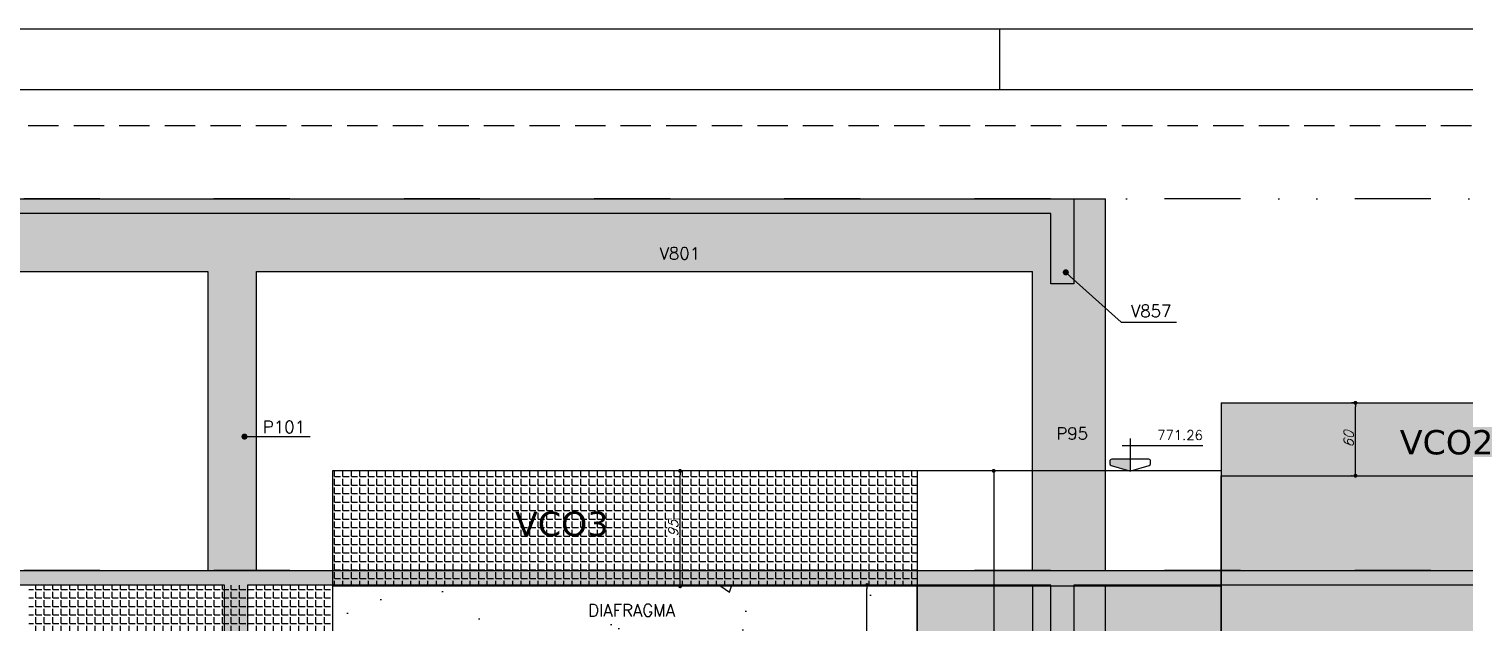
# Model space of a CAD drawing. Header units: millimetres. Extents: x 0 to 8720, y 0 to 4500.
# Drawn here: x 4221 to 5402, y 4011 to 4500 of the extents above; entities that cross this region are included whole.
import ezdxf
from ezdxf import colors
from ezdxf.entities.mleader import LeaderData, LeaderLine
from ezdxf.enums import TextEntityAlignment as Align
from ezdxf.math import Vec2, Vec3

# ---------------------------------------------------------------- set-up
doc = ezdxf.new("R2010")
doc.units = ezdxf.units.MM
doc.header["$LTSCALE"] = 50
doc.linetypes.add('DASHED', pattern=[0.75, 0.5, -0.25])
doc.linetypes.add('DIVIDE2', pattern=[0.625, 0.25, -0.125, 0, -0.125, 0, -0.125])
doc.layers.add('A-WALL-IDEN', color=4, linetype='Continuous', lineweight=9)
for name, color, linetype in [('F-AUX', 2, 'Continuous'), ('F-AUX-RED', 1, 'Continuous'), ('F-CORTE', 4, 'Continuous'), ('F-COTAS', 106, 'Continuous'), ('F-CPC', 1, 'DASHED'), ('F-EIXOS-DET', 1, 'Continuous'), ('F-FUNDAÇÃO-VISTA', 253, 'Continuous'), ('F-MARGEM', 1, 'Continuous'), ('F-MURETA OBRA', 4, 'Continuous'), ('F-NÍVEL-VISTA', 2, 'Continuous'), ('F-PERFIL VISTA', 252, 'Continuous'), ('F-SOLIDO-CORTE', 71, 'Continuous'), ('F-TEXTO', 6, 'Continuous'), ('F-TEXTO-YELLOW', 2, 'Continuous'), ('F-VISTA', 2, 'Continuous'), ('F-VISTA SÓLIDO', 254, 'Continuous')]:
    doc.layers.add(name, color=color, linetype=linetype)
doc.styles.add('CP-TEXT-INCL', font='simplex.shx', dxfattribs={"oblique": 20})
doc.styles.add('MCP', font='simplex.shx')
doc.styles.get("Standard").update_dxf_attribs({"font": 'txt.shx'})
doc.styles.add('Verdana_3', font='verdana.ttf', dxfattribs={"height": 20})
doc.dimstyles.new('CP-COTAS-50', dxfattribs={"dimscale": 0.64, "dimtxt": 12.5, "dimasz": 5, "dimexe": 5, "dimexo": 5, "dimgap": 2.5, "dimtad": 1, "dimdec": 1, "dimdsep": 46, "dimtxsty": 'CP-TEXT-INCL', "dimblk1": 'DOT', "dimblk2": 'DOT', "dimsah": 1, "dimcen": 9, "dimclrd": 256, "dimclre": 256, "dimclrt": 256, "dimadec": 0, "dimazin": 0, "dimtfac": 1, "dimtdec": 1, "dimtmove": 2, "dimatfit": 3, "dimldrblk": 'DOT', "dimfxl": 5, "dimtolj": 1, "dimarcsym": 0})

# ---------------------------------------------------------------- blocks, each defined once
blk = doc.blocks.new('_DOT')
at = {"color": 0, "linetype": 'ByBlock'}
blk.add_line((-0.5, 0), (-1, 0), dxfattribs=at)
at = {"color": 0, "linetype": 'ByBlock', "const_width": 0.5}
blk.add_lwpolyline([(-0.25, 0, 1), (0.25, 0, 1)], format="xyb", close=True, dxfattribs=at)
blk = doc.blocks.new('A0-3L_900')
at = {"layer": 'F-MARGEM', "color": 2}
blk.add_line((100.4, 90), (100.4, 89), dxfattribs=at)
blk.add_lwpolyline([(0, 0), (0, 90), (174.4, 90), (174.4, 0)], close=True, dxfattribs=at)
at = {"layer": 'F-MARGEM', "color": 7}
blk.add_lwpolyline([(2.5, 89), (173.4, 89), (173.4, 1), (2.5, 1)], close=True, dxfattribs=at)
blk = doc.blocks.new('*D141')
at = {"layer": 'F-COTAS', "lineweight": -2, "transparency": 16777216}
blk.add_line((4911, 3517.2), (4911, 4038.8), dxfattribs=at)
at = {"layer": 'F-COTAS', "lineweight": -2, "transparency": 16777216, "xscale": 3.2, "yscale": 3.2, "zscale": 3.2}
for p, rotation in [((4911, 4042), 90), ((4911, 3514), 270)]:
    blk.add_blockref('_DOT', p, dxfattribs=dict(at, rotation=rotation))
at = {"layer": 'F-COTAS', "transparency": 16777216, "insert": (4905.4, 3778), "char_height": 8, "attachment_point": 5, "rotation": 90, "style": 'CP-TEXT-INCL'}
blk.add_mtext('\\A1;528', dxfattribs=at)
blk = doc.blocks.new('Nível - Vista')
at = {"layer": 'F-NÍVEL-VISTA'}
blk.add_hatch(color=71, dxfattribs=at).paths.add_polyline_path([(0, 0.238), (-0.38, 0.238, 0.414214), (-0.42, 0.198), (-0.42, 0.148, 0.331206), (-0.391, 0.11), (-0.011, 0.002, 0.072993), (0, 0)])
at = {"layer": 'F-NÍVEL-VISTA', "color": 2}
for p, q in [((0, 0.67), (0, 0)), ((-0.168, 0.521), (1.493, 0.521))]:
    blk.add_line(p, q, dxfattribs=at)
blk.add_lwpolyline([(-0.011, 0.002, 0.146769), (0.011, 0.002), (0.391, 0.11, 0.331206), (0.42, 0.148), (0.42, 0.198, 0.414214), (0.38, 0.238), (-0.38, 0.238, 0.414214), (-0.42, 0.198), (-0.42, 0.148, 0.331206), (-0.391, 0.11), (-0.011, 0.002, 0.146769), (0.011, 0.002)], format="xyb", dxfattribs=at)
at = {"layer": 'F-TEXTO', "color": 3, "style": 'MCP'}
for tag, p in [('NÍVEL', (1.026, 0.636)), ('NÍVEL_DETALHE', (1.02, 0.186))]:
    blk.add_attdef(tag, text='', height=0.2, dxfattribs=at).set_placement(p, align=Align.CENTER)
blk = doc.blocks.new('*D265')
at = {"layer": 'F-MURETA OBRA', "lineweight": -2, "transparency": 16777216}
for p, q in [((4758, 4136), (4754, 4136)), ((4757.2, 4044.2), (4757.2, 4132.8)), ((4758, 4041), (4754, 4041))]:
    blk.add_line(p, q, dxfattribs=at)
at = {"layer": 'F-MURETA OBRA', "lineweight": -2, "transparency": 16777216, "xscale": 3.2, "yscale": 3.2, "zscale": 3.2}
for p, rotation in [((4757.2, 4136), 90), ((4757.2, 4041), 270)]:
    blk.add_blockref('_DOT', p, dxfattribs=dict(at, rotation=rotation))
at = {"layer": 'F-MURETA OBRA', "transparency": 16777216, "insert": (4751.6, 4088.5), "char_height": 8, "attachment_point": 5, "rotation": 90, "style": 'CP-TEXT-INCL', "bg_fill": 3, "box_fill_scale": 1.1, "bg_fill_color": 257, "bg_fill_transparency": 0}
blk.add_mtext('\\A1;95', dxfattribs=at)
blk = doc.blocks.new('*D266')
at = {"layer": 'F-MURETA OBRA', "lineweight": -2, "transparency": 16777216}
for p, q in [((5314.6, 4192), (5309.7, 4192)), ((5312.9, 4135.2), (5312.9, 4188.8)), ((5310.3, 4132), (5309.7, 4132))]:
    blk.add_line(p, q, dxfattribs=at)
at = {"layer": 'F-MURETA OBRA', "lineweight": -2, "transparency": 16777216, "xscale": 3.2, "yscale": 3.2, "zscale": 3.2}
for p, rotation in [((5312.9, 4192), 90), ((5312.9, 4132), 270)]:
    blk.add_blockref('_DOT', p, dxfattribs=dict(at, rotation=rotation))
at = {"layer": 'F-MURETA OBRA', "transparency": 16777216, "insert": (5307.3, 4162), "char_height": 8, "attachment_point": 5, "rotation": 90, "style": 'CP-TEXT-INCL', "bg_fill": 3, "box_fill_scale": 1.1, "bg_fill_color": 257, "bg_fill_transparency": 0}
blk.add_mtext('\\A1;60', dxfattribs=at)
blk = doc.blocks.new('*D315')
at = {"layer": 'F-COTAS', "lineweight": -2}
for p, q in [((5017, 4136), (5012.1, 4136)), ((5015.3, 4132.8), (5015.3, 3220.2)), ((5016.1, 3217), (5012.1, 3217))]:
    blk.add_line(p, q, dxfattribs=at)
at = {"layer": 'F-COTAS', "lineweight": -2, "xscale": 3.2, "yscale": 3.2, "zscale": 3.2}
for p, rotation in [((5015.3, 4136), 90), ((5015.3, 3217), 270)]:
    blk.add_blockref('_DOT', p, dxfattribs=dict(at, rotation=rotation))
at = {"layer": 'F-COTAS', "insert": (5009.7, 3676.5), "char_height": 8, "attachment_point": 5, "rotation": 90, "style": 'CP-TEXT-INCL'}
blk.add_mtext('\\A1;919', dxfattribs=at)

msp = doc.modelspace()

# ---------------------------------------------------------------- hatches: boundary and pattern name
at = {"layer": 'F-MURETA OBRA'}
h = msp.add_hatch(dxfattribs=at)
h.set_pattern_fill('ANGLE', color=1, style=0)
h.set_pattern_definition([(0, (1287.6955, 66), (0, 6.985), [5.08, -1.905]), (90, (1287.6955, 66), (-6.985, 4e-16), [5.08, -1.905])])
h.paths.add_polyline_path([(4471.28, 4040.99), (4952.28, 4040.99), (4952.28, 4135.99), (4471.28, 4135.99)])
h = msp.add_hatch(dxfattribs=at)
h.set_pattern_fill('ANGLE', color=1, style=0)
h.set_pattern_definition([(0, (1000, 22), (0, 6.985), [5.08, -1.905]), (90, (1000, 22), (-6.985, 4e-16), [5.08, -1.905])])
h.paths.add_polyline_path([(4221.28, 4041.99), (4221.28, 3981.99), (4471.28, 3981.99), (4471.28, 4041.99)])
at = {"layer": 'F-PERFIL VISTA', "ltscale": 2}
h = msp.add_hatch(dxfattribs=at)
h.set_pattern_fill('AR-CONC', color=256, scale=0.8)
h.paths.add_polyline_path([(1971.28, 3949.99), (1971.28, 3903.68), (1971.28, 3839.99)])
h.paths.add_polyline_path([(1971.28, 3673.99), (1721.28, 3673.99), (1721.28, 2374.99), (1971.28, 2374.99)])
h.paths.add_polyline_path([(2221.28, 3929.99), (1971.28, 3929.99), (1971.28, 3839.99), (1971.28, 2374.99), (2221.28, 2374.99)])
h.paths.add_polyline_path([(2971.28, 3959.99), (1971.28, 3959.99), (1971.28, 3929.99), (2221.28, 3929.99), (2971.28, 3929.99)])
h.paths.add_polyline_path([(2471.28, 3929.99), (2221.28, 3929.99), (2221.28, 2374.99), (2471.28, 2374.99)])
h.paths.add_polyline_path([(2721.28, 3929.99), (2471.28, 3929.99), (2471.28, 2374.99), (2721.28, 2374.99)])
h.paths.add_polyline_path([(2971.28, 3929.99), (2721.28, 3929.99), (2721.28, 2374.99), (2971.28, 2374.99)])
h.paths.add_polyline_path([(3971.28, 3981.99), (3221.28, 3981.99), (3221.28, 3971.99), (2971.28, 3971.99), (3971.28, 3967.99)])
h.paths.add_polyline_path([(3221.28, 3967.99), (2971.28, 3971.99), (2971.28, 3929.99), (2971.28, 2374.99), (3221.28, 2374.99)])
h.paths.add_polyline_path([(3471.28, 3967.99), (3221.28, 3967.99), (3221.28, 2374.99), (3471.28, 2374.99)])
h.paths.add_polyline_path([(3721.28, 3967.99), (3471.28, 3967.99), (3471.28, 2374.99), (3721.28, 2374.99)])
h.paths.add_polyline_path([(3971.28, 3967.99), (3721.28, 3967.99), (3721.28, 2374.99), (3971.28, 2374.99)])
h.paths.add_polyline_path([(5202.28, 3238.99), (4952.28, 3238.99), (4952.28, 2374.99), (5202.28, 2374.99)])
h.paths.add_polyline_path([(5452.28, 4131.99), (5202.28, 4131.99), (5202.28, 2374.99), (5452.28, 2374.99)])
h.paths.add_polyline_path([(5720.28, 4131.99), (5452.28, 4131.99), (5452.28, 2374.99), (5720.28, 2374.99)])
h.paths.add_polyline_path([(5970.28, 3733.99), (5720.28, 3733.99), (5720.28, 2374.99), (5970.28, 2374.99)])
h.paths.add_polyline_path([(6481.28, 3733.99), (6220.28, 3733.99), (6220.28, 2374.99), (6481.28, 2374.99)])
h.paths.add_polyline_path([(6220.28, 4131.99), (5970.28, 4131.99), (5970.28, 3733.99), (6220.28, 3733.99)])
h.paths.add_polyline_path([(6220.28, 3733.99), (5970.28, 3733.99), (5970.28, 2374.99), (6220.28, 2374.99)])
h.paths.add_polyline_path([(6731.28, 4278), (6481.28, 4278), (6481.28, 3733.99), (6731.28, 3733.99)])
h = msp.add_hatch(dxfattribs=at)
h.set_pattern_fill('AR-CONC', color=256, scale=0.8)
h.paths.add_polyline_path([(4221.28, 3981.99), (3971.28, 3981.99), (3971.28, 4077.99), (3971.28, 3967.99), (3971.28, 2374.99), (4221.28, 2374.99)])
h.paths.add_polyline_path([(4471.28, 3981.99), (4221.28, 3981.99), (4221.28, 2374.99), (4471.28, 2374.99)])
h.paths.add_polyline_path([(4952.28, 4040.99), (4471.28, 4040.99), (4471.28, 2374.99), (4952.28, 2374.99)])
at = {"layer": 'F-SOLIDO-CORTE'}
h = msp.add_hatch(color=256, dxfattribs=at)
h.dxf.hatch_style = 1
h.paths.add_polyline_path([(3249.28, 4041.99), (3510.39, 4041.99), (3514.72, 4041.99), (3537.75, 4041.99), (3598.05, 4041.99), (3633.29, 4041.99), (3886.69, 4041.99), (3911.93, 4041.99), (3946.88, 4041.99), (4324.35, 4041.99), (4358.69, 4041.99), (4370.49, 4041.99), (4382.28, 4041.99), (4382.28, 3993.99), (4401.28, 3993.99), (4401.28, 4001.57), (4401.28, 4041.99), (4407.84, 4041.99), (4418.88, 4041.99), (4968.05, 4041.99), (5041.6, 4041.99), (5062.28, 4041.99), (5062.28, 3993.99), (5081.28, 3993.99), (5081.28, 4004.36), (5081.28, 4041.99), (5112.97, 4041.99), (5204.58, 4041.99), (5806.65, 4041.99), (5815.28, 4041.99), (5815.28, 3990), (5875.28, 3990), (5875.28, 4160.06), (5875.28, 4338), (5881.08, 4338), (5883.89, 4338), (5946.79, 4338), (6317.68, 4338), (6326.28, 4338), (6326.28, 4311.75), (6326.28, 4053.99), (6326.28, 3989.99), (6386.28, 3989.99), (6386.28, 4039.99), (7020.78, 4039.99), (7020.78, 3898.99), (7045.78, 3898.99), (7045.78, 4133.99), (7020.78, 4133.99), (7020.78, 4053.99), (6386.28, 4053.99), (6386.28, 4062.25), (6386.28, 4338), (6474.77, 4338), (6483.38, 4338), (7008.37, 4338), (7026.78, 4338), (7026.78, 4300), (7045.78, 4300), (7045.78, 4310.36), (7045.78, 4360), (7042.5, 4360), (7026.78, 4360), (7026.78, 4350), (7008.37, 4350), (6483.38, 4350), (6474.77, 4350), (6386.28, 4350), (6383.35, 4350), (6379.03, 4350), (6326.28, 4350), (6317.68, 4350), (5946.79, 4350), (5883.89, 4350), (5881.08, 4350), (5875.28, 4350), (5847.3, 4350), (5815.28, 4350), (5815.28, 4183.94), (5815.28, 4053.99), (5806.53, 4053.99), (5204.58, 4053.99), (5111.07, 4053.99), (5081.28, 4053.99), (5078, 4053.99), (5062.28, 4053.99), (5040.41, 4053.99), (4968.05, 4053.99), (4418.88, 4053.99), (4407.84, 4053.99), (4398.89, 4053.99), (4382.28, 4053.99), (4370.49, 4053.99), (4358.69, 4053.99), (4324.35, 4053.99), (3946.88, 4053.99), (3911.93, 4053.99), (3886.69, 4053.99), (3633.05, 4053.99), (3598.05, 4053.99), (3537.75, 4053.99), (3514.72, 4053.99), (3510.39, 4053.99), (3249.28, 4053.99), (3244.84, 4053.99), (3224.28, 4053.99), (3224.28, 4043.99), (3097.22, 4043.99), (3069.52, 4043.99), (3036.62, 4043.99), (2755.86, 4043.99), (2683.75, 4043.99), (2662.28, 4043.99), (2662.28, 4068.99), (2648.28, 4068.99), (2648.28, 4051.23), (2648.28, 3978.99), (2349.42, 3978.99), (2281.47, 3978.99), (2278.56, 3978.99), (2274.15, 3978.99), (2254.28, 3978.99), (2177.33, 3978.99), (2171.33, 3978.99), (1946.52, 3978.99), (1860.78, 3978.99), (1848.35, 3978.99), (1831.78, 3978.99), (1494.71, 3978.99), (1433.05, 3978.99), (1241.78, 3978.99), (1241.78, 3992.8), (1241.78, 4028.99), (1236.23, 4028.99), (1227.78, 4028.99), (1227.78, 4005.19), (1227.78, 3968.99), (1236.23, 3968.99), (1241.78, 3968.99), (1433.05, 3968.99), (1494.71, 3968.99), (1831.78, 3968.99), (1848.35, 3968.99), (1860.78, 3968.99), (1946.52, 3968.99), (2171.33, 3968.99), (2177.33, 3968.99), (2254.28, 3968.99), (2274.15, 3968.99), (2278.56, 3968.99), (2281.47, 3968.99), (2349.42, 3968.99), (2648.28, 3968.99), (2662.28, 3968.99), (2662.28, 3986.75), (2662.28, 4031.99), (2683.75, 4031.99), (2755.86, 4031.99), (3036.62, 4031.99), (3069.52, 4031.99), (3097.22, 4031.99), (3224.28, 4031.99), (3224.28, 3993.99), (3249.28, 3993.99), (3249.28, 4004.65)])
h = msp.add_hatch(color=256, dxfattribs=at)
h.dxf.hatch_style = 1
h.paths.add_polyline_path([(5081.28, 4290), (5081.28, 4360), (5062.28, 4360), (5040.77, 4360), (4511.28, 4360), (4407.33, 4360), (4402.34, 4360), (4370.27, 4360), (4023.9, 4360), (3932.82, 4360), (3900.75, 4360), (3393.62, 4360), (3261.31, 4360), (3249.28, 4360), (3244.33, 4360), (3224.28, 4360), (3224.28, 4348.11), (3224.28, 4300), (3244.33, 4300), (3249.28, 4300), (3249.28, 4311.89), (3249.28, 4348), (3261.31, 4348), (3393.62, 4348), (3900.75, 4348), (3932.82, 4348), (4023.9, 4348), (4370.27, 4348), (4402.34, 4348), (4407.33, 4348), (4511.28, 4348), (5041.6, 4348), (5062.28, 4348), (5062.28, 4327.35), (5062.28, 4290), (5072.42, 4290)])
at = {"layer": 'F-VISTA SÓLIDO'}
h = msp.add_hatch(color=256, dxfattribs=at)
h.dxf.hatch_style = 1
h.paths.add_polyline_path([(5107.28, 4360), (5081.28, 4360), (5081.28, 4322.65), (5081.28, 4290), (5072.42, 4290), (5062.28, 4290), (5062.28, 4327.35), (5062.28, 4348), (5041.6, 4348), (4511.28, 4348), (4407.33, 4348), (4402.34, 4348), (4370.27, 4348), (4023.9, 4348), (3932.82, 4348), (3900.75, 4348), (3393.62, 4348), (3261.31, 4348), (3249.28, 4348), (3249.28, 4311.89), (3249.28, 4300), (3244.33, 4300), (3224.28, 4300), (3224.28, 4053.99), (3244.84, 4053.99), (3249.28, 4053.99), (3264.28, 4053.99), (3264.28, 4300), (3896.78, 4300), (3896.78, 4053.99), (3911.93, 4053.99), (3936.78, 4053.99), (3936.78, 4300), (4368.78, 4300), (4368.78, 4053.99), (4370.49, 4053.99), (4382.28, 4053.99), (4398.89, 4053.99), (4408.78, 4053.99), (4408.78, 4300), (5047.28, 4300), (5047.28, 4053.99), (5040.41, 4053.99), (5062.28, 4053.99), (5078, 4053.99), (5081.28, 4053.99), (5111.07, 4053.99), (5107.28, 4053.99)])
h = msp.add_hatch(color=256, dxfattribs=at)
h.dxf.hatch_style = 1
h.paths.add_polyline_path([(5107.28, 3490), (5202.28, 3490), (5202.28, 3695), (5172.9, 3695), (5140.4, 3695), (5121.19, 3695), (5107.28, 3695)])
h.paths.add_polyline_path([(5202.28, 4041.99), (5112.97, 4041.99), (5107.28, 4041.99), (5107.28, 3730), (5129.62, 3730), (5143.83, 3730), (5172.9, 3730), (5202.28, 3730)])
h.paths.add_polyline_path([(5047.28, 4041.99), (5041.6, 4041.99), (4968.05, 4041.99), (4952.28, 4041.99), (4952.28, 3514), (4968.05, 3514), (5038.51, 3514), (5047.28, 3514), (5047.28, 3550)])
h = msp.add_hatch(color=256, dxfattribs=at)
h.dxf.hatch_style = 1
h.paths.add_polyline_path([(5107.28, 4041.99), (5081.28, 4041.99), (5081.28, 4004.36), (5081.28, 3993.99), (5078, 3993.99), (5062.28, 3993.99), (5062.28, 4041.99), (5047.28, 4041.99), (5047.28, 3550), (5047.28, 3514), (5052.28, 3514), (5052.28, 3753.6), (5052.28, 3790), (5095.38, 3790), (5100.56, 3790), (5102.28, 3790), (5102.28, 3730), (5107.28, 3730)])
h.paths.add_polyline_path([(5102.28, 3526.39), (5102.28, 3490), (5107.28, 3490), (5107.28, 3695), (5102.28, 3695)])

# ---------------------------------------------------------------- linework, layer by layer
at = {"layer": 'F-AUX', "color": 1, "linetype": 'DASHED'}
msp.add_lwpolyline([(7095.78, 2374.99), (7095.78, 4420), (365, 4420), (365, 2374.99)], close=True, dxfattribs=at)
at = {"layer": 'F-CORTE'}
for points in [[(4023.9, 4360), (4370.27, 4360), (4402.34, 4360), (4407.33, 4360), (4511.28, 4360), (5040.77, 4360), (5062.28, 4360), (5072.42, 4360), (5081.28, 4360), (5081.28, 4322.65), (5081.28, 4290), (5072.42, 4290), (5062.28, 4290), (5062.28, 4327.35), (5062.28, 4348), (5041.6, 4348), (4511.28, 4348), (4407.33, 4348), (4402.34, 4348), (4370.27, 4348), (4023.9, 4348)], [(3946.88, 4053.99), (4324.35, 4053.99), (4358.69, 4053.99), (4370.49, 4053.99), (4382.28, 4053.99), (4398.89, 4053.99), (4407.84, 4053.99), (4418.88, 4053.99), (4968.05, 4053.99), (5040.41, 4053.99), (5062.28, 4053.99), (5078, 4053.99), (5081.28, 4053.99), (5111.07, 4053.99), (5204.58, 4053.99), (5806.53, 4053.99)], [(5806.65, 4041.99), (5204.58, 4041.99), (5112.97, 4041.99), (5081.28, 4041.99), (5081.28, 4004.36), (5081.28, 3993.99), (5078, 3993.99), (5062.28, 3993.99), (5062.28, 4041.99), (5041.6, 4041.99), (4968.05, 4041.99), (4418.88, 4041.99), (4407.84, 4041.99), (4401.28, 4041.99), (4401.28, 4001.57), (4401.28, 3993.99), (4382.28, 3993.99), (4382.28, 4041.99), (4370.49, 4041.99), (4358.69, 4041.99), (4324.35, 4041.99), (3946.88, 4041.99)]]:
    msp.add_lwpolyline(points, dxfattribs=at)
at = {"layer": 'F-CPC'}
for p, q in [((4952.28, 2374.99), (4952.28, 4040.99)), ((5202.28, 2374.99), (5202.28, 4041.99))]:
    msp.add_line(p, q, dxfattribs=at)
at = {"layer": 'F-EIXOS-DET', "color": 1, "linetype": 'DIVIDE2', "ltscale": 5}
for p, q in [((7095.78, 4360), (365, 4360)), ((7095.78, 4053.99), (365, 4053.99))]:
    msp.add_line(p, q, dxfattribs=at)
at = {"layer": 'F-FUNDAÇÃO-VISTA'}
for p, q in [((5202.28, 2374.99), (5202.28, 4131.99)), ((4952.28, 2374.99), (4952.28, 4040.99))]:
    msp.add_line(p, q, dxfattribs=at)
at = {"layer": 'F-MURETA OBRA'}
for points in [[(5202.28, 4191.99), (5202.28, 2374.99)], [(5202.28, 4191.99), (6220.28, 4191.99)], [(4471.28, 4135.99), (4471.28, 2374.99)], [(5202.28, 4135.99), (4471.28, 4135.99)], [(4952.28, 4135.99), (4952.28, 2374.99)], [(5202.28, 4131.99), (5720.28, 4131.99)], [(5202.28, 4040.99), (4471.28, 4040.99)]]:
    msp.add_lwpolyline(points, dxfattribs=at)
at = {"layer": 'F-VISTA', "linetype": 'Continuous'}
for p, q in [((5107.28, 4054), (5107.28, 4360)), ((3936.78, 4300), (4368.78, 4300)), ((4368.78, 4300), (4368.78, 4054)), ((4408.78, 4054), (4408.78, 4300)), ((4408.78, 4300), (5047.28, 4300)), ((5047.28, 4054), (5047.28, 4300)), ((5047.28, 4041.99), (5047.28, 3550))]:
    msp.add_line(p, q, dxfattribs=at)
for points in [[(5081.28, 4360), (5107.28, 4360)], [(5107.28, 3730), (5107.28, 4041.99)]]:
    msp.add_lwpolyline(points, dxfattribs=at)
at = {"layer": 'F-VISTA'}
for points in [[(4952.28, 3514), (4952.28, 4041.99)], [(5202.28, 4041.99), (5202.28, 3730)]]:
    msp.add_lwpolyline(points, dxfattribs=at)

# ---------------------------------------------------------------- block references
at = {"layer": 'F-CPC', "xscale": 40, "yscale": 40, "zscale": 40}
msp.add_blockref('Nível - Vista', (5127.56, 4135.99), dxfattribs=at).add_auto_attribs({'NÍVEL': '771.26'})
at = {"layer": 'F-MARGEM', "xscale": 50, "yscale": 50, "zscale": 50}
msp.add_blockref('A0-3L_900', (0, 0), dxfattribs=at)

# ---------------------------------------------------------------- texts
at = {"layer": 'A-WALL-IDEN', "color": 2, "char_height": 20, "width": 129.0717, "attachment_point": 1, "style": 'Verdana_3'}
for s, insert in [('VCO2', (5349.36, 4169.58)), ('VCO3', (4621.36, 4102.42))]:
    msp.add_mtext(s, dxfattribs=dict(at, insert=insert))
at = {"layer": 'F-TEXTO-YELLOW', "style": 'MCP'}
for s, p in [('V801', (4740.28, 4310)), ('V857', (5128.1, 4262.58)), ('P101', (4413.95, 4167.12)), ('P95', (5066.77, 4161.82)), ('DIAFRAGMA', (4681.56, 4016.22))]:
    msp.add_text(s, height=10, dxfattribs=at).set_placement(p)

# ---------------------------------------------------------------- dimensions: what is measured, and where the dimension line sits
at = {"layer": 'F-COTAS'}
for base, p1, p2, picture, middle in [((5015.32, 3216.99), (5020.16, 4135.99), (5019.26, 3216.99), '*D315', (5009.72, 3676.49)), ((4910.98, 4041.99), (4910.98, 3514), (4910.98, 4041.99), '*D141', (4905.38, 3778))]:
    dim = msp.add_linear_dim(base=base, p1=p1, p2=p2, angle=90, dimstyle='CP-COTAS-50', dxfattribs=at)
    dim.commit()
    dim.dimension.update_dxf_attribs({"geometry": picture, "text_midpoint": middle})

# ---------------------------------------------------------------- leaders
at = {"layer": 'F-AUX-RED'}
ml = msp.add_multileader_mtext('Standard', dxfattribs=at)
ml.set_content('', color=256)
ml.set_leader_properties()
ml.set_arrow_properties(name='DOT')
ml.build(insert=Vec2(0, 0))
ml.multileader.update_dxf_attribs({"text_right_attachment_type": 6, "text_top_attachment_type": 0, "text_bottom_attachment_type": 0, "dogleg_length": 0.36, "arrow_head_size": 5})
ctx = ml.context
ctx.base_point, ctx.char_height, ctx.arrow_head_size, ctx.landing_gap_size, ctx.plane_origin = Vec3(5165.55, 4258.32), 0.18, 5, 0.09, Vec3(5074.59, 4299.43)
ctx.right_attachment = 6
notes = []
notes.append((ctx, [(0, (1, 1, 0), (5120.03, 4258.32), (1, 0), 45.51, [(0, [(5074.59, 4299.43)], 256, [])])]))
ctx.mtext.insert, ctx.mtext.flow_direction = Vec3(5165.64, 4258.41), 5
ml = msp.add_multileader_mtext('Standard', dxfattribs=at)
ml.set_content('', color=256)
ml.set_leader_properties()
ml.set_arrow_properties(name='DOT')
ml.build(insert=Vec2(0, 0))
ml.multileader.update_dxf_attribs({"text_right_attachment_type": 6, "text_top_attachment_type": 0, "text_bottom_attachment_type": 0, "dogleg_length": 0.36, "arrow_head_size": 5})
ctx = ml.context
ctx.base_point, ctx.char_height, ctx.arrow_head_size, ctx.landing_gap_size, ctx.plane_origin = Vec3(4452.89, 4164.2), 0.18, 5, 0.09, Vec3(4398.83, 4164.2)
ctx.right_attachment = 6
notes.append((ctx, [(0, (1, 1, 0), (4423.25, 4164.2), (1, 0), 29.65, [(0, [(4398.83, 4164.2)], 256, [])])]))
ctx.mtext.insert, ctx.mtext.flow_direction = Vec3(4452.98, 4164.29), 5
for ctx, leaders in notes:
    for number, flags, end, landing, length, lines in leaders:
        leader = LeaderData()
        leader.index, (leader.has_last_leader_line, leader.has_dogleg_vector, leader.attachment_direction) = number, flags
        leader.last_leader_point, leader.dogleg_vector, leader.dogleg_length = Vec3(end), Vec3(landing), length
        for number, points, colour, breaks in lines:
            line = LeaderLine()
            line.index, line.vertices, line.color, line.breaks = number, Vec3.list(points), colors.encode_raw_color(colour), breaks
            leader.lines.append(line)
        ctx.leaders.append(leader)

# ---------------------------------------------------------------- next in the draw order: dimensions: what is measured, and where the dimension line sits
at = {"layer": 'F-MURETA OBRA'}
for base, p1, p2, picture, middle in [((5312.92, 4191.99), (5313.5, 4131.99), (5317.82, 4191.99), '*D266', (5307.32, 4161.99)), ((4757.25, 4135.99), (4761.22, 4040.99), (4761.22, 4135.99), '*D265', (4751.65, 4088.49))]:
    dim = msp.add_linear_dim(base=base, p1=p1, p2=p2, angle=90, dimstyle='CP-COTAS-50', override={"dimtfill": 1, "dimarcsym": 2}, dxfattribs=at)
    dim.commit()
    dim.dimension.update_dxf_attribs({"geometry": picture, "text_midpoint": middle})

# ---------------------------------------------------------------- next in the draw order: hatches: boundary and pattern name
h = msp.add_hatch(dxfattribs=at)
h.set_pattern_fill('ANGLE', color=1, style=0)
h.set_pattern_definition([(0, (2018.6955, 122), (0, 6.985), [5.08, -1.905]), (90, (2018.6955, 122), (-6.985, 4e-16), [5.08, -1.905])])
h.paths.add_polyline_path([(5202.28, 4131.99), (5720.28, 4131.99), (5720.28, 4191.99), (5202.28, 4191.99)])

doc.saveas('drawing.dxf')
